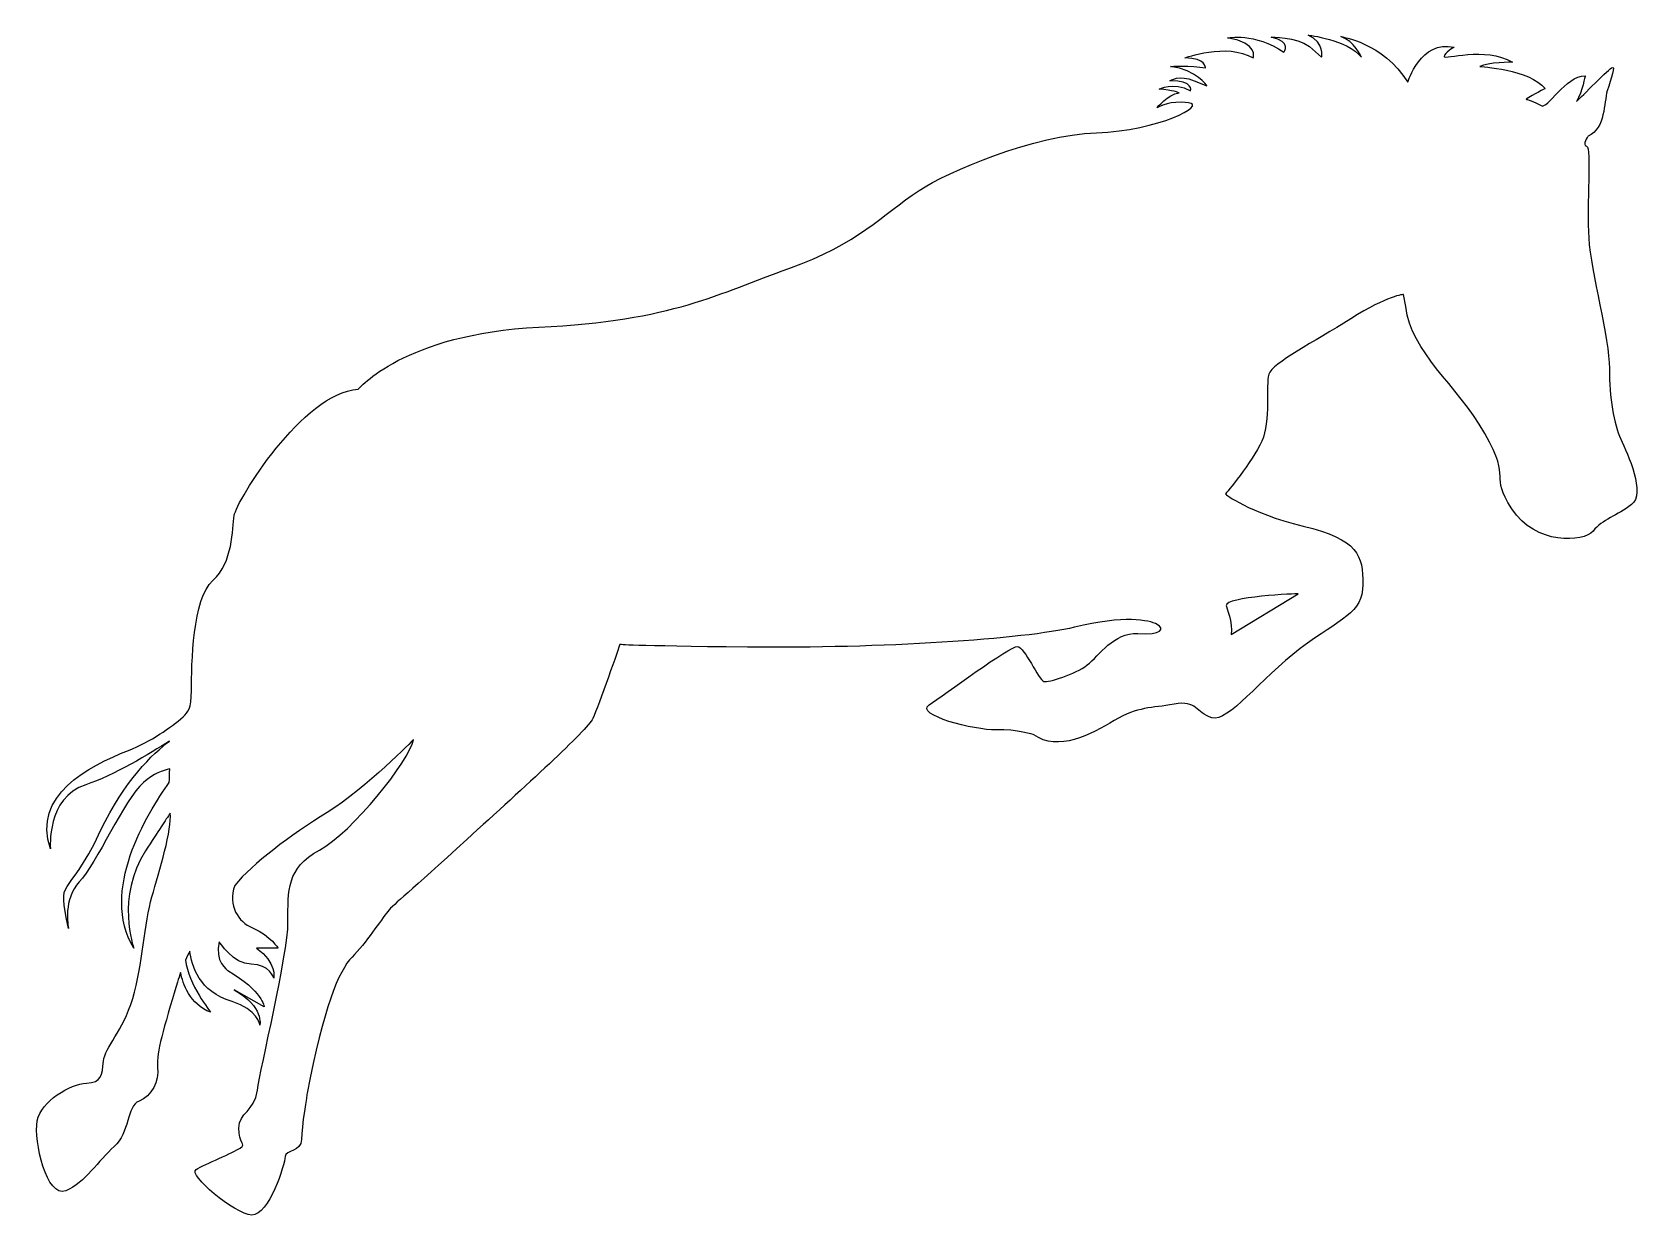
# Model space of a CAD drawing. Header units: centimetres. Extents: x -10.4 to 10.4, y -7.6 to 7.6.
import ezdxf

# ---------------------------------------------------------------- set-up
doc = ezdxf.new("R2010")
doc.units = ezdxf.units.CM
doc.header["$MEASUREMENT"] = 0
doc.layers.add('Camada 1', color=7, linetype='Continuous')

msp = doc.modelspace()

# ---------------------------------------------------------------- linework, layer by layer
at = {"layer": 'Camada 1'}
for points, knots in [([(10.09314, 2.39341), (10.00138, 2.586), (9.9463, 2.9253), (9.9463, 3.30127), (9.9463, 3.30127), (9.9463, 3.67722), (9.70786, 4.54844), (9.68045, 4.97939), (9.68045, 4.97939), (9.65288, 5.4104), (9.71712, 6.14401), (9.65288, 6.16234), (9.65288, 6.16234), (9.58869, 6.18068), (9.6713, 6.29072), (9.6713, 6.29072), (9.6713, 6.29072), (9.90046, 6.40076), (9.87297, 6.72173), (9.91887, 6.87762), (9.91887, 6.87762), (9.96462, 7.03351), (10.03804, 7.21692), (9.97388, 7.17104), (9.97388, 7.17104), (9.90961, 7.12521), (9.52454, 6.74006), (9.52454, 6.74006), (9.52454, 6.74006), (9.5978, 6.86844), (9.63463, 7.07015), (9.63463, 7.07015), (9.63463, 7.07015), (9.37777, 7.07015), (9.14862, 6.63002), (9.06612, 6.68505), (9.06612, 6.68505), (8.98344, 6.74006), (8.87345, 6.76755), (8.87345, 6.76755), (8.87345, 6.76755), (8.9651, 6.83171), (9.12102, 6.90511), (9.12102, 6.90511), (9.12102, 6.90511), (8.91928, 7.15268), (8.2774, 7.18938), (8.2774, 7.18938), (8.2774, 7.18938), (8.37826, 7.24441), (8.69925, 7.24441), (8.69925, 7.24441), (8.69925, 7.24441), (8.34156, 7.45534), (7.8189, 7.27193), (7.8189, 7.31778), (7.8189, 7.31778), (7.8189, 7.36361), (7.94725, 7.437), (7.94725, 7.437), (7.94725, 7.437), (7.51624, 7.53783), (7.35125, 6.98766), (7.35125, 6.98766), (7.35125, 6.98766), (7.03024, 7.50119), (6.4892, 7.57456), (6.4892, 7.57456), (6.4892, 7.57456), (6.66338, 7.51953), (6.75513, 7.3086), (6.75513, 7.3086), (6.75513, 7.3086), (6.57172, 7.53786), (6.06737, 7.59289), (6.06737, 7.59289), (6.06737, 7.59289), (6.28753, 7.492), (6.24162, 7.30862), (6.24162, 7.30862), (6.24162, 7.30862), (6.24162, 7.30862), (6.08567, 7.44618), (6.08567, 7.44618), (6.08567, 7.44618), (5.91149, 7.57456), (5.5905, 7.5654), (5.5905, 7.5654), (5.5905, 7.5654), (5.86556, 7.51034), (5.75557, 7.37281), (5.75557, 7.37281), (5.75557, 7.37281), (5.37954, 7.62959), (5.03111, 7.55625), (5.03111, 7.55625), (5.03111, 7.55625), (5.43463, 7.49204), (5.36128, 7.2995), (5.36128, 7.2995), (5.36128, 7.2995), (5.01277, 7.50122), (4.48093, 7.2995), (4.48093, 7.2995), (4.48093, 7.2995), (4.75602, 7.2995), (4.74686, 7.17112), (4.74686, 7.17112), (4.74686, 7.17112), (4.55427, 7.20779), (4.29762, 7.1894), (4.29762, 7.1894), (4.29762, 7.1894), (4.62763, 7.14357), (4.76522, 6.94186), (4.76522, 6.94186), (4.76522, 6.94186), (4.76522, 6.94186), (4.60012, 7.00602), (4.60012, 7.00602), (4.60012, 7.00602), (4.41668, 7.08857), (4.28836, 7.00602), (4.28836, 7.00602), (4.28836, 7.00602), (4.60012, 7.00602), (4.55429, 6.87764), (4.55429, 6.87764), (4.55429, 6.87764), (4.32505, 6.99686), (4.15077, 6.89598), (4.15077, 6.89598), (4.15077, 6.89598), (4.32505, 6.88683), (4.40763, 6.8501), (4.40763, 6.8501), (4.40763, 6.8501), (4.26087, 6.83176), (4.12328, 6.65756), (4.12328, 6.65756), (4.12328, 6.65756), (4.17829, 6.6851), (4.27923, 6.74926), (4.5268, 6.72177), (4.5268, 6.72177), (4.77437, 6.69428), (4.14162, 6.36413), (3.34385, 6.33659), (3.34385, 6.33659), (2.54608, 6.30907), (1.43186, 5.8379), (1.06052, 5.59383), (1.06052, 5.59383), (0.57903, 5.27747), (0.27643, 4.9061), (-0.61768, 4.58971), (-0.61768, 4.58971), (-1.51171, 4.27332), (-2.10321, 3.91568), (-3.83636, 3.83319), (-3.83636, 3.83319), (-5.56949, 3.75064), (-6.16102, 3.03539), (-6.16102, 3.03539), (-6.16102, 3.03539), (-6.87619, 2.99409), (-7.72907, 1.59111), (-7.75656, 1.4123), (-7.75656, 1.4123), (-7.78408, 1.23347), (-7.7704, 0.80704), (-8.03173, 0.5732), (-8.03173, 0.5732), (-8.29306, 0.33936), (-8.30682, -0.49971), (-8.30682, -0.84354), (-8.30682, -0.84354), (-8.30682, -1.08137), (-8.35283, -1.11529), (-8.4131, -1.18186), (-8.4131, -1.18186), (-8.57603, -1.31799), (-8.82559, -1.4982), (-9.11837, -1.6139), (-9.11837, -1.6139), (-9.64105, -1.82011), (-10.35627, -2.19164), (-10.12248, -2.87932), (-10.12248, -2.87932), (-10.12248, -2.87932), (-10.17751, -2.21913), (-9.66853, -2.05414), (-9.66853, -2.05414), (-9.31129, -1.93825), (-8.83914, -1.65306), (-8.58924, -1.49325), (-8.58924, -1.49325), (-8.80194, -1.65375), (-9.17259, -2.00207), (-9.47599, -2.64551), (-9.47599, -2.64551), (-9.92914, -3.60679), (-10.03953, -3.18357), (-9.8894, -3.90739), (-9.8894, -3.90739), (-9.89691, -3.86969), (-9.95885, -3.52652), (-9.75102, -3.30586), (-9.75102, -3.30586), (-9.53099, -3.07202), (-9.17336, -2.24665), (-8.92576, -2.02649), (-8.92576, -2.02649), (-8.79532, -1.9106), (-8.67284, -1.86753), (-8.58582, -1.85231), (-8.58582, -1.85231), (-8.58913, -1.91041), (-8.59143, -1.96857), (-8.59278, -2.02477), (-8.59278, -2.02477), (-8.87983, -2.42604), (-9.4907, -3.42696), (-9.04958, -4.15874), (-9.04958, -4.15874), (-9.04958, -4.15874), (-9.28342, -3.49837), (-8.89824, -2.90686), (-8.89824, -2.90686), (-8.73047, -2.64916), (-8.63577, -2.50387), (-8.58238, -2.42172), (-8.58238, -2.42172), (-8.58219, -2.42294), (-8.58206, -2.42431), (-8.5819, -2.42553), (-8.5819, -2.42553), (-8.55438, -2.61801), (-8.71946, -3.16822), (-8.81574, -3.49839), (-8.81574, -3.49839), (-8.91205, -3.82856), (-8.93496, -4.37408), (-9.06334, -4.80511), (-9.06334, -4.80511), (-9.19172, -5.23612), (-9.42098, -5.42879), (-9.43931, -5.61214), (-9.43931, -5.61214), (-9.45765, -5.79547), (-9.45767, -5.88715), (-9.65934, -5.89646), (-9.65934, -5.89646), (-9.86108, -5.90564), (-10.24629, -6.12564), (-10.29212, -6.38229), (-10.29212, -6.38229), (-10.33795, -6.63915), (-10.17295, -7.38199), (-9.92535, -7.281), (-9.92535, -7.281), (-9.67773, -7.18014), (-9.50347, -6.88685), (-9.3017, -6.71249), (-9.3017, -6.71249), (-9.09998, -6.53831), (-9.14581, -6.18981), (-8.98079, -6.12564), (-8.98079, -6.12564), (-8.81574, -6.06145), (-8.72399, -5.87815), (-8.74237, -5.68545), (-8.74237, -5.68545), (-8.76073, -5.49294), (-8.66903, -5.20862), (-8.48557, -4.59426), (-8.48557, -4.59426), (-8.47311, -4.5524), (-8.45998, -4.51227), (-8.44641, -4.47369), (-8.44641, -4.47369), (-8.4195, -4.61051), (-8.33243, -4.88274), (-8.05925, -4.98391), (-8.05925, -4.98391), (-8.05925, -4.98391), (-8.35138, -4.61654), (-8.38286, -4.31129), (-8.38286, -4.31129), (-8.36537, -4.27081), (-8.34741, -4.23207), (-8.32907, -4.19503), (-8.32907, -4.19503), (-8.30719, -4.3787), (-8.20868, -4.72256), (-7.78408, -4.84641), (-7.78408, -4.84641), (-7.45407, -4.94274), (-7.4265, -5.14891), (-7.4265, -5.14891), (-7.4265, -5.14891), (-7.4265, -5.14891), (-7.37149, -4.91526), (-7.75659, -4.69507), (-7.75659, -4.69507), (-7.75659, -4.69507), (-7.37149, -4.91526), (-7.37149, -4.91526), (-7.37149, -4.91526), (-7.37149, -4.91526), (-7.38525, -4.70891), (-7.83909, -4.4474), (-7.83909, -4.4474), (-7.83909, -4.4474), (-8.01792, -4.32373), (-7.94926, -4.07606), (-7.94926, -4.07606), (-7.94926, -4.07606), (-7.77043, -4.36491), (-7.53659, -4.36491), (-7.53659, -4.36491), (-7.30275, -4.36491), (-7.24774, -4.54374), (-7.24774, -4.54374), (-7.24774, -4.54374), (-7.24774, -4.54374), (-7.20641, -4.33739), (-7.46774, -4.15874), (-7.46774, -4.15874), (-7.46774, -4.15874), (-7.19267, -4.15873), (-7.19267, -4.15873), (-7.19267, -4.15873), (-7.19267, -4.15873), (-7.27527, -4.00736), (-7.52276, -3.89719), (-7.52276, -3.89719), (-7.70231, -3.81747), (-7.8455, -3.61475), (-7.74821, -3.35204), (-7.74821, -3.35204), (-7.52458, -3.06753), (-7.0345, -2.70828), (-6.55989, -2.41166), (-6.55989, -2.41166), (-6.04639, -2.09083), (-5.45036, -1.4763), (-5.45036, -1.4763), (-5.45036, -1.4763), (-5.49619, -1.74231), (-6.23906, -2.66851), (-6.66072, -2.89767), (-6.66072, -2.89767), (-7.08257, -3.12701), (-7.06432, -3.4112), (-7.06432, -3.82387), (-7.06432, -3.82387), (-7.06432, -4.23657), (-7.4219, -5.71292), (-7.45858, -5.98811), (-7.45858, -5.98811), (-7.49525, -6.26312), (-7.697, -6.27227), (-7.697, -6.47412), (-7.697, -6.47412), (-7.697, -6.67579), (-7.59609, -6.67579), (-7.67866, -6.73079), (-7.67866, -6.73079), (-7.76126, -6.78596), (-8.13718, -6.9418), (-8.24728, -7.00596), (-8.24728, -7.00596), (-8.35727, -7.07012), (-7.75209, -7.58362), (-7.53193, -7.59281), (-7.53193, -7.59281), (-7.31193, -7.60199), (-7.1009, -6.93265), (-7.1009, -6.84097), (-7.1009, -6.84097), (-7.1009, -6.74911), (-6.89005, -6.78596), (-6.89005, -6.62078), (-6.89005, -6.62078), (-6.89005, -6.45579), (-6.81673, -6.02478), (-6.81673, -6.02478), (-6.81673, -6.02478), (-6.60572, -4.92425), (-6.41321, -4.44741), (-6.23907, -4.27324), (-6.23907, -4.27324), (-6.06474, -4.09906), (-5.86307, -3.78723), (-5.78047, -3.68639), (-5.78047, -3.68639), (-5.69787, -3.58553), (-5.50538, -3.4389), (-4.76251, -2.76019), (-4.76251, -2.76019), (-4.01982, -2.08164), (-3.21279, -1.35716), (-3.13948, -1.20129), (-3.13948, -1.20129), (-3.06667, -1.04635), (-2.79478, -0.25831), (-2.79113, -0.24813), (-2.79113, -0.24813), (-2.78732, -0.25107), (-2.69376, -0.26768), (-1.1496, -0.28427), (-1.1496, -0.28427), (0.55612, -0.30261), (2.41759, -0.18344), (3.05952, -0.02747), (3.05952, -0.02747), (3.70137, 0.12842), (4.02239, 0.06418), (4.1232, 0.0092), (4.1232, 0.0092), (4.22411, -0.04581), (4.18739, -0.12838), (3.87563, -0.10997), (3.87563, -0.10997), (3.56387, -0.09163), (3.38044, -0.39426), (3.22454, -0.51343), (3.22454, -0.51343), (3.06867, -0.63278), (2.72935, -0.74277), (2.66516, -0.72444), (2.66516, -0.72444), (2.601, -0.70613), (2.41759, -0.28425), (2.32591, -0.27512), (2.32591, -0.27512), (2.23415, -0.26594), (1.38132, -0.89861), (1.18878, -1.02696), (1.18878, -1.02696), (0.99622, -1.15531), (1.77565, -1.35713), (2.05082, -1.34798), (2.05082, -1.34798), (2.32588, -1.3388), (2.53673, -1.41214), (2.53673, -1.41214), (2.53673, -1.41214), (2.84849, -1.63233), (3.27034, -1.41214), (3.57302, -1.22881), (3.57302, -1.22881), (3.87562, -1.04529), (4.04985, -1.07297), (4.34328, -1.01778), (4.34328, -1.01778), (4.6367, -0.9628), (4.61837, -1.12795), (4.82937, -1.19214), (4.82937, -1.19214), (5.04022, -1.2563), (5.44373, -0.69695), (5.96642, -0.30261), (5.96642, -0.30261), (6.4891, 0.0917), (6.77337, 0.14673), (6.77337, 0.5227), (6.77337, 0.5227), (6.77337, 0.89862), (6.71836, 1.10036), (6.00309, 1.27462), (6.00309, 1.27462), (5.28784, 1.44887), (5.00357, 1.68729), (5.00357, 1.68729), (5.00357, 1.68729), (5.00357, 1.68729), (5.35208, 2.09993), (5.47125, 2.36584), (5.47125, 2.36584), (5.59044, 2.63172), (5.51708, 3.08111), (5.56293, 3.22788), (5.56293, 3.22788), (5.60876, 3.37459), (6.14062, 3.64052), (6.61745, 3.9431), (6.61745, 3.9431), (7.09436, 4.24573), (7.29613, 4.25491), (7.29613, 4.25491), (7.29613, 4.25491), (7.29613, 4.25491), (7.32362, 4.09902), (7.32362, 4.09902), (7.32362, 4.09902), (7.39694, 3.50297), (7.97463, 3.10861), (8.3415, 2.46673), (8.3415, 2.46673), (8.70824, 1.82482), (8.38733, 1.96238), (8.69001, 1.4947), (8.69001, 1.4947), (8.99261, 1.02702), (9.61621, 1.06369), (9.73538, 1.21041), (9.73538, 1.21041), (9.85455, 1.35713), (10.04703, 1.41221), (10.23057, 1.54971), (10.23057, 1.54971), (10.41397, 1.68734), (10.18474, 2.20084), (10.09314, 2.39341)], [0, 0, 0, 0, 0.00769231, 0.00769231, 0.00769231, 0.00769231, 0.01538462, 0.01538462, 0.01538462, 0.01538462, 0.02307692, 0.02307692, 0.02307692, 0.02307692, 0.03076923, 0.03076923, 0.03076923, 0.03076923, 0.03846154, 0.03846154, 0.03846154, 0.03846154, 0.04615385, 0.04615385, 0.04615385, 0.04615385, 0.05384615, 0.05384615, 0.05384615, 0.05384615, 0.06153846, 0.06153846, 0.06153846, 0.06153846, 0.06923077, 0.06923077, 0.06923077, 0.06923077, 0.07692308, 0.07692308, 0.07692308, 0.07692308, 0.08461538, 0.08461538, 0.08461538, 0.08461538, 0.09230769, 0.09230769, 0.09230769, 0.09230769, 0.1, 0.1, 0.1, 0.1, 0.10769231, 0.10769231, 0.10769231, 0.10769231, 0.11538462, 0.11538462, 0.11538462, 0.11538462, 0.12307692, 0.12307692, 0.12307692, 0.12307692, 0.13076923, 0.13076923, 0.13076923, 0.13076923, 0.13846154, 0.13846154, 0.13846154, 0.13846154, 0.14615385, 0.14615385, 0.14615385, 0.14615385, 0.15384615, 0.15384615, 0.15384615, 0.15384615, 0.16153846, 0.16153846, 0.16153846, 0.16153846, 0.16923077, 0.16923077, 0.16923077, 0.16923077, 0.17692308, 0.17692308, 0.17692308, 0.17692308, 0.18461538, 0.18461538, 0.18461538, 0.18461538, 0.19230769, 0.19230769, 0.19230769, 0.19230769, 0.2, 0.2, 0.2, 0.2, 0.20769231, 0.20769231, 0.20769231, 0.20769231, 0.21538462, 0.21538462, 0.21538462, 0.21538462, 0.22307692, 0.22307692, 0.22307692, 0.22307692, 0.23076923, 0.23076923, 0.23076923, 0.23076923, 0.23846154, 0.23846154, 0.23846154, 0.23846154, 0.24615385, 0.24615385, 0.24615385, 0.24615385, 0.25384615, 0.25384615, 0.25384615, 0.25384615, 0.26153846, 0.26153846, 0.26153846, 0.26153846, 0.26923077, 0.26923077, 0.26923077, 0.26923077, 0.27692308, 0.27692308, 0.27692308, 0.27692308, 0.28461538, 0.28461538, 0.28461538, 0.28461538, 0.29230769, 0.29230769, 0.29230769, 0.29230769, 0.3, 0.3, 0.3, 0.3, 0.30769231, 0.30769231, 0.30769231, 0.30769231, 0.31538462, 0.31538462, 0.31538462, 0.31538462, 0.32307692, 0.32307692, 0.32307692, 0.32307692, 0.33076923, 0.33076923, 0.33076923, 0.33076923, 0.33846154, 0.33846154, 0.33846154, 0.33846154, 0.34615385, 0.34615385, 0.34615385, 0.34615385, 0.35384615, 0.35384615, 0.35384615, 0.35384615, 0.36153846, 0.36153846, 0.36153846, 0.36153846, 0.36923077, 0.36923077, 0.36923077, 0.36923077, 0.37692308, 0.37692308, 0.37692308, 0.37692308, 0.38461538, 0.38461538, 0.38461538, 0.38461538, 0.39230769, 0.39230769, 0.39230769, 0.39230769, 0.4, 0.4, 0.4, 0.4, 0.40769231, 0.40769231, 0.40769231, 0.40769231, 0.41538462, 0.41538462, 0.41538462, 0.41538462, 0.42307692, 0.42307692, 0.42307692, 0.42307692, 0.43076923, 0.43076923, 0.43076923, 0.43076923, 0.43846154, 0.43846154, 0.43846154, 0.43846154, 0.44615385, 0.44615385, 0.44615385, 0.44615385, 0.45384615, 0.45384615, 0.45384615, 0.45384615, 0.46153846, 0.46153846, 0.46153846, 0.46153846, 0.46923077, 0.46923077, 0.46923077, 0.46923077, 0.47692308, 0.47692308, 0.47692308, 0.47692308, 0.48461538, 0.48461538, 0.48461538, 0.48461538, 0.49230769, 0.49230769, 0.49230769, 0.49230769, 0.5, 0.5, 0.5, 0.5, 0.50769231, 0.50769231, 0.50769231, 0.50769231, 0.51538462, 0.51538462, 0.51538462, 0.51538462, 0.52307692, 0.52307692, 0.52307692, 0.52307692, 0.53076923, 0.53076923, 0.53076923, 0.53076923, 0.53846154, 0.53846154, 0.53846154, 0.53846154, 0.54615385, 0.54615385, 0.54615385, 0.54615385, 0.55384615, 0.55384615, 0.55384615, 0.55384615, 0.56153846, 0.56153846, 0.56153846, 0.56153846, 0.56923077, 0.56923077, 0.56923077, 0.56923077, 0.57692308, 0.57692308, 0.57692308, 0.57692308, 0.58461538, 0.58461538, 0.58461538, 0.58461538, 0.59230769, 0.59230769, 0.59230769, 0.59230769, 0.6, 0.6, 0.6, 0.6, 0.60769231, 0.60769231, 0.60769231, 0.60769231, 0.61538462, 0.61538462, 0.61538462, 0.61538462, 0.62307692, 0.62307692, 0.62307692, 0.62307692, 0.63076923, 0.63076923, 0.63076923, 0.63076923, 0.63846154, 0.63846154, 0.63846154, 0.63846154, 0.64615385, 0.64615385, 0.64615385, 0.64615385, 0.65384615, 0.65384615, 0.65384615, 0.65384615, 0.66153846, 0.66153846, 0.66153846, 0.66153846, 0.66923077, 0.66923077, 0.66923077, 0.66923077, 0.67692308, 0.67692308, 0.67692308, 0.67692308, 0.68461538, 0.68461538, 0.68461538, 0.68461538, 0.69230769, 0.69230769, 0.69230769, 0.69230769, 0.7, 0.7, 0.7, 0.7, 0.70769231, 0.70769231, 0.70769231, 0.70769231, 0.71538462, 0.71538462, 0.71538462, 0.71538462, 0.72307692, 0.72307692, 0.72307692, 0.72307692, 0.73076923, 0.73076923, 0.73076923, 0.73076923, 0.73846154, 0.73846154, 0.73846154, 0.73846154, 0.74615385, 0.74615385, 0.74615385, 0.74615385, 0.75384615, 0.75384615, 0.75384615, 0.75384615, 0.76153846, 0.76153846, 0.76153846, 0.76153846, 0.76923077, 0.76923077, 0.76923077, 0.76923077, 0.77692308, 0.77692308, 0.77692308, 0.77692308, 0.78461538, 0.78461538, 0.78461538, 0.78461538, 0.79230769, 0.79230769, 0.79230769, 0.79230769, 0.8, 0.8, 0.8, 0.8, 0.80769231, 0.80769231, 0.80769231, 0.80769231, 0.81538462, 0.81538462, 0.81538462, 0.81538462, 0.82307692, 0.82307692, 0.82307692, 0.82307692, 0.83076923, 0.83076923, 0.83076923, 0.83076923, 0.83846154, 0.83846154, 0.83846154, 0.83846154, 0.84615385, 0.84615385, 0.84615385, 0.84615385, 0.85384615, 0.85384615, 0.85384615, 0.85384615, 0.86153846, 0.86153846, 0.86153846, 0.86153846, 0.86923077, 0.86923077, 0.86923077, 0.86923077, 0.87692308, 0.87692308, 0.87692308, 0.87692308, 0.88461538, 0.88461538, 0.88461538, 0.88461538, 0.89230769, 0.89230769, 0.89230769, 0.89230769, 0.9, 0.9, 0.9, 0.9, 0.90769231, 0.90769231, 0.90769231, 0.90769231, 0.91538462, 0.91538462, 0.91538462, 0.91538462, 0.92307692, 0.92307692, 0.92307692, 0.92307692, 0.93076923, 0.93076923, 0.93076923, 0.93076923, 0.93846154, 0.93846154, 0.93846154, 0.93846154, 0.94615385, 0.94615385, 0.94615385, 0.94615385, 0.95384615, 0.95384615, 0.95384615, 0.95384615, 0.96153846, 0.96153846, 0.96153846, 0.96153846, 0.96923077, 0.96923077, 0.96923077, 0.96923077, 0.97692308, 0.97692308, 0.97692308, 0.97692308, 0.98461538, 0.98461538, 0.98461538, 0.98461538, 1, 1, 1, 1]), ([(5.93905, 0.40353), (5.93905, 0.40353), (5.07701, -0.11921), (5.07701, -0.11921), (5.07701, -0.11921), (5.10453, 0.0184), (5.01285, 0.24763), (5.01285, 0.24763), (5.01285, 0.24763), (4.99449, 0.36686), (5.93905, 0.40353), (5.93905, 0.40353)], [0, 0, 0, 0, 0.25, 0.25, 0.25, 0.25, 0.5, 0.5, 0.5, 0.5, 1, 1, 1, 1])]:
    msp.add_open_spline(points, degree=3, knots=knots, dxfattribs=at)

doc.saveas('drawing.dxf')
